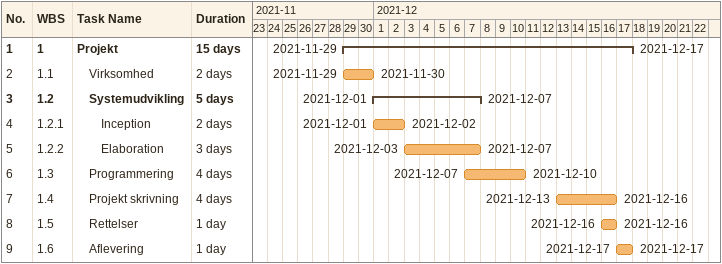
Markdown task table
| ID | WBS | Task | Duration | Start | Finish |
|---|---|---|---|---|---|
| 1 | 1 | **Projekt** | 15d | 2021-11-29 | 2021-12-17 |
| 2 | 1.1 | Virksomhed | 2d | 2021-11-29 | 2021-11-30 |
| 3 | 1.2 | **Systemudvikling** | 5d | 2021-12-01 | 2021-12-07 |
| 4 | 1.2.1 | Inception | 2d | 2021-12-01 | 2021-12-02 |
| 5 | 1.2.2 | Elaboration | 3d | 2021-12-03 | 2021-12-07 |
| 6 | 1.3 | Programmering | 4d | 2021-12-07 | 2021-12-10 |
| 7 | 1.4 | Projekt skrivning | 4d | 2021-12-13 | 2021-12-16 |
| 8 | 1.5 | Rettelser | 1d | 2021-12-16 | 2021-12-16 |
| 9 | 1.6 | Aflevering | 1d | 2021-12-17 | 2021-12-17 |
